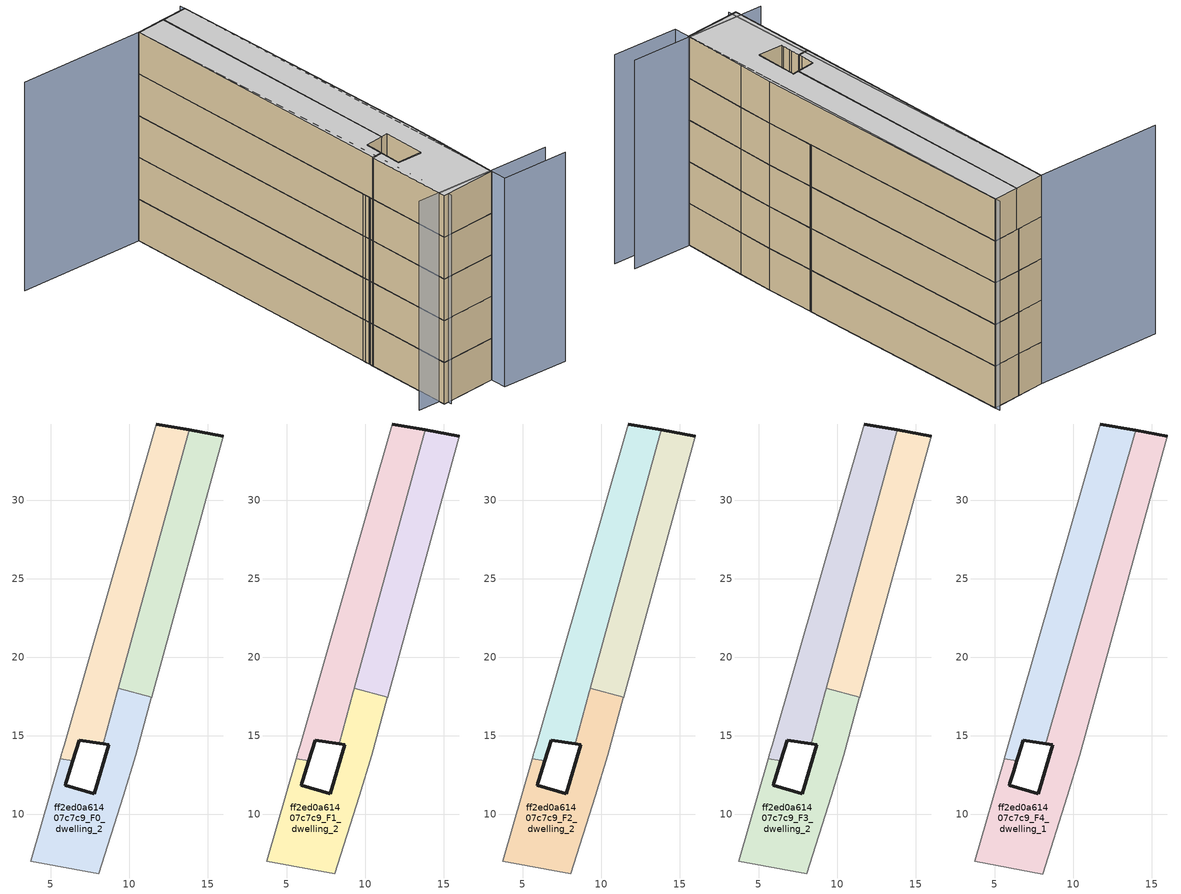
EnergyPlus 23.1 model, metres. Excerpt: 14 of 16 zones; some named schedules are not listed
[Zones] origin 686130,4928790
ff2ed0a61407c7c9_F0_dwelling_0
 floor ground (EU_floor_Construction): 8.34,14.48 13.83,34.49 11.74,34.87 5.85,14.39 5.8,14.2 5.71,13.89 5.68,13.8 5.67,13.76 5.6,13.51 6.42,13.4 6.82,14.7 z0
 wall outside (EU_wall_Construction): 11.74,34.87 13.83,34.49 / 8.34,14.48 6.82,14.7 6.42,13.4 z0:3
 wall adiabatic (EU_wall_Construction): 5.6,13.51 5.67,13.76 5.68,13.8 5.71,13.89 5.8,14.2 5.85,14.39 11.74,34.87 z0:3
 wall to ff2ed0a61407c7c9_F0_dwelling_2 (EU_wall_Construction): 6.42,13.4 5.6,13.51 / 9.32,18.03 9.3,17.99 9.25,17.79 8.34,14.48 z0:3
 wall to ff2ed0a61407c7c9_F0_dwelling_1 (EU_wall_Construction): 13.83,34.49 9.32,18.03 z0:3
ff2ed0a61407c7c9_F0_dwelling_1
 floor ground (EU_floor_Construction): 11.44,17.45 16,34.09 13.83,34.49 9.32,18.03 z0
 wall outside (EU_wall_Construction): 13.83,34.49 16,34.09 z0:3
 wall adiabatic (EU_wall_Construction): 16,34.09 11.44,17.45 z0:3
 wall to ff2ed0a61407c7c9_F0_dwelling_2 (EU_wall_Construction): 11.44,17.45 9.32,18.03 z0:3
ff2ed0a61407c7c9_F0_dwelling_2
 floor ground (EU_floor_Construction): 8.05,6.18 9.61,11.12 10.42,13.75 11.42,17.4 11.44,17.45 9.32,18.03 9.3,17.99 9.25,17.79 8.34,14.48 8.7,14.43 7.78,11.29 5.93,11.82 5.97,11.96 6.03,12.14 6.42,13.4 5.6,13.51 3.73,7 z0
 wall outside (EU_wall_Construction): 6.42,13.4 6.03,12.14 5.97,11.96 5.93,11.82 7.78,11.29 8.7,14.43 8.34,14.48 z0:3
 wall adiabatic (EU_wall_Construction): 11.44,17.45 11.42,17.4 10.42,13.75 9.61,11.12 8.05,6.18 3.73,7 5.6,13.51 z0:3
ff2ed0a61407c7c9_F1_dwelling_0
 floor to ff2ed0a61407c7c9_F0_dwelling_0 (EU_floor_Construction): 8.34,14.48 13.83,34.49 11.74,34.87 5.85,14.39 5.8,14.2 5.71,13.89 5.68,13.8 5.67,13.76 5.6,13.51 6.42,13.4 6.82,14.7 z3
 wall outside (EU_wall_Construction): 11.74,34.87 13.83,34.49 / 8.34,14.48 6.82,14.7 6.42,13.4 z3:6
 wall adiabatic (EU_wall_Construction): 5.6,13.51 5.67,13.76 5.68,13.8 5.71,13.89 5.8,14.2 5.85,14.39 11.74,34.87 z3:6
 wall to ff2ed0a61407c7c9_F1_dwelling_2 (EU_wall_Construction): 6.42,13.4 5.6,13.51 / 9.32,18.03 9.3,17.99 9.25,17.79 8.34,14.48 z3:6
 wall to ff2ed0a61407c7c9_F1_dwelling_1 (EU_wall_Construction): 13.83,34.49 9.32,18.03 z3:6
ff2ed0a61407c7c9_F1_dwelling_1
 floor to ff2ed0a61407c7c9_F0_dwelling_1 (EU_floor_Construction): 11.44,17.45 16,34.09 13.83,34.49 9.32,18.03 z3
 wall outside (EU_wall_Construction): 13.83,34.49 16,34.09 z3:6
 wall adiabatic (EU_wall_Construction): 16,34.09 11.44,17.45 z3:6
 wall to ff2ed0a61407c7c9_F1_dwelling_2 (EU_wall_Construction): 11.44,17.45 9.32,18.03 z3:6
ff2ed0a61407c7c9_F1_dwelling_2
 floor to ff2ed0a61407c7c9_F0_dwelling_2 (EU_floor_Construction): 8.05,6.18 9.61,11.12 10.42,13.75 11.42,17.4 11.44,17.45 9.32,18.03 9.3,17.99 9.25,17.79 8.34,14.48 8.7,14.43 7.78,11.29 5.93,11.82 5.97,11.96 6.03,12.14 6.42,13.4 5.6,13.51 3.73,7 z3
 wall outside (EU_wall_Construction): 6.42,13.4 6.03,12.14 5.97,11.96 5.93,11.82 7.78,11.29 8.7,14.43 8.34,14.48 z3:6
 wall adiabatic (EU_wall_Construction): 11.44,17.45 11.42,17.4 10.42,13.75 9.61,11.12 8.05,6.18 3.73,7 5.6,13.51 z3:6
ff2ed0a61407c7c9_F2_dwelling_0
 floor to ff2ed0a61407c7c9_F1_dwelling_0 (EU_floor_Construction): 8.34,14.48 13.83,34.49 11.74,34.87 5.85,14.39 5.8,14.2 5.71,13.89 5.68,13.8 5.67,13.76 5.6,13.51 6.42,13.4 6.82,14.7 z6
 wall outside (EU_wall_Construction): 11.74,34.87 13.83,34.49 / 8.34,14.48 6.82,14.7 6.42,13.4 z6:9
 wall adiabatic (EU_wall_Construction): 5.6,13.51 5.67,13.76 5.68,13.8 5.71,13.89 5.8,14.2 5.85,14.39 11.74,34.87 z6:9
 wall to ff2ed0a61407c7c9_F2_dwelling_2 (EU_wall_Construction): 6.42,13.4 5.6,13.51 / 9.32,18.03 9.3,17.99 9.25,17.79 8.34,14.48 z6:9
 wall to ff2ed0a61407c7c9_F2_dwelling_1 (EU_wall_Construction): 13.83,34.49 9.32,18.03 z6:9
ff2ed0a61407c7c9_F2_dwelling_1
 floor to ff2ed0a61407c7c9_F1_dwelling_1 (EU_floor_Construction): 11.44,17.45 16,34.09 13.83,34.49 9.32,18.03 z6
 wall outside (EU_wall_Construction): 13.83,34.49 16,34.09 z6:9
 wall adiabatic (EU_wall_Construction): 16,34.09 11.44,17.45 z6:9
 wall to ff2ed0a61407c7c9_F2_dwelling_2 (EU_wall_Construction): 11.44,17.45 9.32,18.03 z6:9
ff2ed0a61407c7c9_F2_dwelling_2
 floor to ff2ed0a61407c7c9_F1_dwelling_2 (EU_floor_Construction): 8.05,6.18 9.61,11.12 10.42,13.75 11.42,17.4 11.44,17.45 9.32,18.03 9.3,17.99 9.25,17.79 8.34,14.48 8.7,14.43 7.78,11.29 5.93,11.82 5.97,11.96 6.03,12.14 6.42,13.4 5.6,13.51 3.73,7 z6
 wall outside (EU_wall_Construction): 6.42,13.4 6.03,12.14 5.97,11.96 5.93,11.82 7.78,11.29 8.7,14.43 8.34,14.48 z6:9
 wall adiabatic (EU_wall_Construction): 11.44,17.45 11.42,17.4 10.42,13.75 9.61,11.12 8.05,6.18 3.73,7 5.6,13.51 z6:9
ff2ed0a61407c7c9_F3_dwelling_0
 floor to ff2ed0a61407c7c9_F2_dwelling_0 (EU_floor_Construction): 8.34,14.48 13.83,34.49 11.74,34.87 5.85,14.39 5.8,14.2 5.71,13.89 5.68,13.8 5.67,13.76 5.6,13.51 6.42,13.4 6.82,14.7 z9
 wall outside (EU_wall_Construction): 11.74,34.87 13.83,34.49 / 8.34,14.48 6.82,14.7 6.42,13.4 z9:12
 wall adiabatic (EU_wall_Construction): 5.6,13.51 5.67,13.76 5.68,13.8 5.71,13.89 5.8,14.2 5.85,14.39 11.74,34.87 z9:12
 wall to ff2ed0a61407c7c9_F3_dwelling_2 (EU_wall_Construction): 6.42,13.4 5.6,13.51 / 9.32,18.03 9.3,17.99 9.25,17.79 8.34,14.48 z9:12
 wall to ff2ed0a61407c7c9_F3_dwelling_1 (EU_wall_Construction): 13.83,34.49 9.32,18.03 z9:12
ff2ed0a61407c7c9_F3_dwelling_1
 floor to ff2ed0a61407c7c9_F2_dwelling_1 (EU_floor_Construction): 11.44,17.45 16,34.09 13.83,34.49 9.32,18.03 z9
 wall outside (EU_wall_Construction): 13.83,34.49 16,34.09 z9:12
 wall adiabatic (EU_wall_Construction): 16,34.09 11.44,17.45 z9:12
 wall to ff2ed0a61407c7c9_F3_dwelling_2 (EU_wall_Construction): 11.44,17.45 9.32,18.03 z9:12
ff2ed0a61407c7c9_F3_dwelling_2
 floor to ff2ed0a61407c7c9_F2_dwelling_2 (EU_floor_Construction): 8.05,6.18 9.61,11.12 10.42,13.75 11.42,17.4 11.44,17.45 9.32,18.03 9.3,17.99 9.25,17.79 8.34,14.48 8.7,14.43 7.78,11.29 5.93,11.82 5.97,11.96 6.03,12.14 6.42,13.4 5.6,13.51 3.73,7 z9
 wall outside (EU_wall_Construction): 6.42,13.4 6.03,12.14 5.97,11.96 5.93,11.82 7.78,11.29 8.7,14.43 8.34,14.48 z9:12
 wall adiabatic (EU_wall_Construction): 11.44,17.45 11.42,17.4 10.42,13.75 9.61,11.12 8.05,6.18 3.73,7 5.6,13.51 z9:12
ff2ed0a61407c7c9_F4_dwelling_0
 floor to ff2ed0a61407c7c9_F3_dwelling_0 (EU_floor_Construction): 8.25,14.5 10.25,21.42 13.83,34.48 11.74,34.86 5.8,14.22 5.8,14.2 5.6,13.51 5.89,13.47 6.42,13.4 6.82,14.7 z12
 floor to ff2ed0a61407c7c9_F3_dwelling_1 (EU_floor_Construction): 10.25,21.43 13.99,34.46 13.83,34.48 z12
 wall outside (EU_wall_Construction): 11.74,34.86 13.99,34.46 / 8.25,14.5 6.82,14.7 6.51,13.68 6.42,13.39 z12:15
 wall adiabatic (EU_wall_Construction): 5.6,13.51 11.74,34.86 z12:15
 wall to ff2ed0a61407c7c9_F4_dwelling_1 (EU_wall_Construction): 13.99,34.46 8.25,14.5 / 6.42,13.39 5.6,13.51 z12:15
 ceiling to ff2ed0a61407c7c9_F5_dwelling_0 (EU_floor_Construction): 13.99,34.46 8.25,14.5 6.82,14.7 6.51,13.68 6.42,13.39 5.6,13.51 11.74,34.86 z15
ff2ed0a61407c7c9_F4_dwelling_1
 floor to ff2ed0a61407c7c9_F3_dwelling_1 (EU_floor_Construction): 11.44,17.45 16,34.09 13.99,34.46 10.25,21.43 9.32,18.03 z12
 floor to ff2ed0a61407c7c9_F3_dwelling_2 (EU_floor_Construction): 8.05,6.18 9.61,11.12 10.42,13.75 11.42,17.4 11.44,17.45 9.32,18.03 9.3,17.99 9.25,17.79 8.34,14.48 8.7,14.43 7.78,11.29 5.93,11.82 5.97,11.96 6.03,12.15 6.42,13.4 5.89,13.47 5.6,13.51 3.73,7 z12
 floor to ff2ed0a61407c7c9_F3_dwelling_0 (EU_floor_Construction): 8.34,14.48 9.25,17.79 9.3,17.99 9.31,18.02 10.25,21.42 8.25,14.5 z12
 wall outside (EU_wall_Construction): 6.42,13.39 6.21,12.71 6.15,12.54 5.97,11.96 5.93,11.82 7.78,11.29 8.7,14.43 8.25,14.5 / 13.99,34.46 16,34.09 z12:15
 wall adiabatic (EU_wall_Construction): 16,34.09 10.42,13.75 9.61,11.12 8.05,6.18 3.73,7 5.59,13.5 5.6,13.51 z12:15
 ceiling to ff2ed0a61407c7c9_F5_dwelling_1 (EU_floor_Construction): 16,34.09 10.42,13.75 9.61,11.12 8.05,6.18 3.73,7 5.59,13.5 5.6,13.51 6.42,13.39 6.21,12.71 6.15,12.54 5.97,11.96 5.93,11.82 7.78,11.29 8.7,14.43 8.25,14.5 13.99,34.46 z15
shading: 2.24,7.94 12.55,5.02 / 12.64,3.58 7.71,4.97 / 7.71,4.97 16.07,34.48 / 2.33,37.43 11.74,34.86 / 11.74,34.86 4.04,6.65 z0:15
[Building]
EU S2 Campaign: North Axis=0; Terrain=City; Solar Distribution=FullExterior
[Site:Location]
Bologna: Latitude=44.5; Longitude=11.25; Time Zone=1; Elevation=37
[SizingPeriod:WeatherFileDays]
AnnualSizingPeriod: Begin Month=1; Begin Day of Month=1; End Month=12; End Day of Month=31; Day of Week for Start Day=Monday; Use Weather File Daylight Saving Period=No; Use Weather File Rain and Snow Indicators=No
[MATERIAL]
EU_InternalMass_Material: Roughness=MediumRough; Thickness=0.1; Conductivity=1; Density=1800; Specific Heat=900; Thermal Absorptance=0.9; Solar Absorptance=0.7; Visible Absorptance=0.7
[MATERIAL:NOMASS] Roughness=MediumRough; Thermal Absorptance=0.9; Solar Absorptance=0.7; Visible Absorptance=0.7
Name | Thermal Resistance
EU_wall_NoMass | 0.905828
EU_floor_NoMass | 0.67114
[CONSTRUCTION]
EU_wall_Construction: EU_wall_NoMass
EU_floor_Construction: EU_floor_NoMass
EU_InternalMass_Construction: EU_InternalMass_Material
[ZONE] Type=1; Multiplier=1; Ceiling Height=autocalculate; Floor Area=autocalculate; Part of Total Floor Area=Yes
Name | Volume
ff2ed0a61407c7c9_F0_dwelling_0; ff2ed0a61407c7c9_F1_dwelling_0; ff2ed0a61407c7c9_F2_dwelling_0; ff2ed0a61407c7c9_F3_dwelling_0 | 143.391
ff2ed0a61407c7c9_F4_dwelling_0 | 145.771
ff2ed0a61407c7c9_F0_dwelling_1; ff2ed0a61407c7c9_F1_dwelling_1; ff2ed0a61407c7c9_F2_dwelling_1; ff2ed0a61407c7c9_F3_dwelling_1 | 113.161
ff2ed0a61407c7c9_F4_dwelling_1 | 223.762
ff2ed0a61407c7c9_F0_dwelling_2; ff2ed0a61407c7c9_F1_dwelling_2; ff2ed0a61407c7c9_F2_dwelling_2; ff2ed0a61407c7c9_F3_dwelling_2 | 112.98
[INTERNALMASS] Construction=EU_InternalMass_Construction
Name | Zone or ZoneList | Surface Area
ff2ed0a61407c7c9_F0_dwelling_0_EU_InternalMass | ff2ed0a61407c7c9_F0_dwelling_0 | 47.7937
ff2ed0a61407c7c9_F0_dwelling_1_EU_InternalMass | ff2ed0a61407c7c9_F0_dwelling_1 | 37.7293
ff2ed0a61407c7c9_F0_dwelling_2_EU_InternalMass | ff2ed0a61407c7c9_F0_dwelling_2 | 37.6592
ff2ed0a61407c7c9_F1_dwelling_0_EU_InternalMass | ff2ed0a61407c7c9_F1_dwelling_0 | 47.7937
ff2ed0a61407c7c9_F1_dwelling_1_EU_InternalMass | ff2ed0a61407c7c9_F1_dwelling_1 | 37.7293
ff2ed0a61407c7c9_F1_dwelling_2_EU_InternalMass | ff2ed0a61407c7c9_F1_dwelling_2 | 37.6592
ff2ed0a61407c7c9_F2_dwelling_0_EU_InternalMass | ff2ed0a61407c7c9_F2_dwelling_0 | 47.7937
ff2ed0a61407c7c9_F2_dwelling_1_EU_InternalMass | ff2ed0a61407c7c9_F2_dwelling_1 | 37.7293
ff2ed0a61407c7c9_F2_dwelling_2_EU_InternalMass | ff2ed0a61407c7c9_F2_dwelling_2 | 37.6592
ff2ed0a61407c7c9_F3_dwelling_0_EU_InternalMass | ff2ed0a61407c7c9_F3_dwelling_0 | 47.7937
ff2ed0a61407c7c9_F3_dwelling_1_EU_InternalMass | ff2ed0a61407c7c9_F3_dwelling_1 | 37.7293
ff2ed0a61407c7c9_F3_dwelling_2_EU_InternalMass | ff2ed0a61407c7c9_F3_dwelling_2 | 37.6592
ff2ed0a61407c7c9_F4_dwelling_0_EU_InternalMass | ff2ed0a61407c7c9_F4_dwelling_0 | 48.5911
ff2ed0a61407c7c9_F4_dwelling_1_EU_InternalMass | ff2ed0a61407c7c9_F4_dwelling_1 | 74.5882
[OTHEREQUIPMENT] Fuel Type=Electricity; Design Level Calculation Method=Watts/Area; Power per Zone Floor Area=1; Fraction Latent=0; Fraction Radiant=0; Fraction Lost=0; Carbon Dioxide Generation Rate=0; EndUse Subcategory=EU_Step8_InternalGains
Name | Zone or ZoneList or Space or SpaceList | Schedule
EU_Step8_InternalGain_ff2ed0a61407c7c9_F0_dwelling_0_f000 | ff2ed0a61407c7c9_F0_dwelling_0 | EU_Step8_GainSchedule_ff2ed0a61407c7c9_F0_dwelling_0_f000
EU_Step8_InternalGain_ff2ed0a61407c7c9_F0_dwelling_1_f000 | ff2ed0a61407c7c9_F0_dwelling_1 | EU_Step8_GainSchedule_ff2ed0a61407c7c9_F0_dwelling_1_f000
EU_Step8_InternalGain_ff2ed0a61407c7c9_F0_dwelling_2_f000 | ff2ed0a61407c7c9_F0_dwelling_2 | EU_Step8_GainSchedule_ff2ed0a61407c7c9_F0_dwelling_2_f000
EU_Step8_InternalGain_ff2ed0a61407c7c9_F1_dwelling_0_f000 | ff2ed0a61407c7c9_F1_dwelling_0 | EU_Step8_GainSchedule_ff2ed0a61407c7c9_F1_dwelling_0_f000
EU_Step8_InternalGain_ff2ed0a61407c7c9_F1_dwelling_1_f000 | ff2ed0a61407c7c9_F1_dwelling_1 | EU_Step8_GainSchedule_ff2ed0a61407c7c9_F1_dwelling_1_f000
EU_Step8_InternalGain_ff2ed0a61407c7c9_F1_dwelling_2_f000 | ff2ed0a61407c7c9_F1_dwelling_2 | EU_Step8_GainSchedule_ff2ed0a61407c7c9_F1_dwelling_2_f000
EU_Step8_InternalGain_ff2ed0a61407c7c9_F2_dwelling_0_f000 | ff2ed0a61407c7c9_F2_dwelling_0 | EU_Step8_GainSchedule_ff2ed0a61407c7c9_F2_dwelling_0_f000
EU_Step8_InternalGain_ff2ed0a61407c7c9_F2_dwelling_1_f000 | ff2ed0a61407c7c9_F2_dwelling_1 | EU_Step8_GainSchedule_ff2ed0a61407c7c9_F2_dwelling_1_f000
EU_Step8_InternalGain_ff2ed0a61407c7c9_F2_dwelling_2_f000 | ff2ed0a61407c7c9_F2_dwelling_2 | EU_Step8_GainSchedule_ff2ed0a61407c7c9_F2_dwelling_2_f000
EU_Step8_InternalGain_ff2ed0a61407c7c9_F3_dwelling_0_f000 | ff2ed0a61407c7c9_F3_dwelling_0 | EU_Step8_GainSchedule_ff2ed0a61407c7c9_F3_dwelling_0_f000
EU_Step8_InternalGain_ff2ed0a61407c7c9_F3_dwelling_1_f000 | ff2ed0a61407c7c9_F3_dwelling_1 | EU_Step8_GainSchedule_ff2ed0a61407c7c9_F3_dwelling_1_f000
EU_Step8_InternalGain_ff2ed0a61407c7c9_F3_dwelling_2_f000 | ff2ed0a61407c7c9_F3_dwelling_2 | EU_Step8_GainSchedule_ff2ed0a61407c7c9_F3_dwelling_2_f000
EU_Step8_InternalGain_ff2ed0a61407c7c9_F4_dwelling_0_f000 | ff2ed0a61407c7c9_F4_dwelling_0 | EU_Step8_GainSchedule_ff2ed0a61407c7c9_F4_dwelling_0_f000
EU_Step8_InternalGain_ff2ed0a61407c7c9_F4_dwelling_1_f000 | ff2ed0a61407c7c9_F4_dwelling_1 | EU_Step8_GainSchedule_ff2ed0a61407c7c9_F4_dwelling_1_f000
[ZONEVENTILATION:DESIGNFLOWRATE] Schedule=EU_AlwaysOn; Design Flow Rate Calculation Method=AirChanges/Hour; Air Changes per Hour=0.73129; Ventilation Type=Natural; Fan Pressure Rise=0; Fan Total Efficiency=1; Constant Term Coefficient=1; Temperature Term Coefficient=0; Velocity Term Coefficient=0; Velocity Squared Term Coefficient=0; Minimum Indoor Temperature=-100; Maximum Indoor Temperature=100; Delta Temperature=-100; Minimum Outdoor Temperature=-100; Maximum Outdoor Temperature=100; Maximum Wind Speed=40
Name | Zone or ZoneList or Space or SpaceList
EU_ConstantAir_ff2ed0a61407c7c9_F0_dwelling_0 | ff2ed0a61407c7c9_F0_dwelling_0
EU_ConstantAir_ff2ed0a61407c7c9_F0_dwelling_1 | ff2ed0a61407c7c9_F0_dwelling_1
EU_ConstantAir_ff2ed0a61407c7c9_F0_dwelling_2 | ff2ed0a61407c7c9_F0_dwelling_2
EU_ConstantAir_ff2ed0a61407c7c9_F1_dwelling_0 | ff2ed0a61407c7c9_F1_dwelling_0
EU_ConstantAir_ff2ed0a61407c7c9_F1_dwelling_1 | ff2ed0a61407c7c9_F1_dwelling_1
EU_ConstantAir_ff2ed0a61407c7c9_F1_dwelling_2 | ff2ed0a61407c7c9_F1_dwelling_2
EU_ConstantAir_ff2ed0a61407c7c9_F2_dwelling_0 | ff2ed0a61407c7c9_F2_dwelling_0
EU_ConstantAir_ff2ed0a61407c7c9_F2_dwelling_1 | ff2ed0a61407c7c9_F2_dwelling_1
EU_ConstantAir_ff2ed0a61407c7c9_F2_dwelling_2 | ff2ed0a61407c7c9_F2_dwelling_2
EU_ConstantAir_ff2ed0a61407c7c9_F3_dwelling_0 | ff2ed0a61407c7c9_F3_dwelling_0
EU_ConstantAir_ff2ed0a61407c7c9_F3_dwelling_1 | ff2ed0a61407c7c9_F3_dwelling_1
EU_ConstantAir_ff2ed0a61407c7c9_F3_dwelling_2 | ff2ed0a61407c7c9_F3_dwelling_2
EU_ConstantAir_ff2ed0a61407c7c9_F4_dwelling_0 | ff2ed0a61407c7c9_F4_dwelling_0
EU_ConstantAir_ff2ed0a61407c7c9_F4_dwelling_1 | ff2ed0a61407c7c9_F4_dwelling_1
[HVACTEMPLATE:THERMOSTAT] Constant Heating Setpoint=20; Constant Cooling Setpoint=50
EU_HeatOnly_ff2ed0a61407c7c9_F0_dwelling_0; EU_HeatOnly_ff2ed0a61407c7c9_F0_dwelling_1; EU_HeatOnly_ff2ed0a61407c7c9_F0_dwelling_2; EU_HeatOnly_ff2ed0a61407c7c9_F1_dwelling_0; EU_HeatOnly_ff2ed0a61407c7c9_F1_dwelling_1; EU_HeatOnly_ff2ed0a61407c7c9_F1_dwelling_2; EU_HeatOnly_ff2ed0a61407c7c9_F2_dwelling_0; EU_HeatOnly_ff2ed0a61407c7c9_F2_dwelling_1; EU_HeatOnly_ff2ed0a61407c7c9_F2_dwelling_2; EU_HeatOnly_ff2ed0a61407c7c9_F3_dwelling_0; EU_HeatOnly_ff2ed0a61407c7c9_F3_dwelling_1; EU_HeatOnly_ff2ed0a61407c7c9_F3_dwelling_2; EU_HeatOnly_ff2ed0a61407c7c9_F4_dwelling_0; EU_HeatOnly_ff2ed0a61407c7c9_F4_dwelling_1; EU_HeatOnly_ff2ed0a61407c7c9_F5_dwelling_0; EU_HeatOnly_ff2ed0a61407c7c9_F5_dwelling_1
[HVACTEMPLATE:ZONE:IDEALLOADSAIRSYSTEM] System Availability Schedule=EU_AlwaysOn; Maximum Heating Supply Air Temperature=50; Minimum Cooling Supply Air Temperature=13; Maximum Heating Supply Air Humidity Ratio=0.0156; Minimum Cooling Supply Air Humidity Ratio=0.0077; Heating Limit=NoLimit; Cooling Limit=NoLimit; Heating Availability Schedule=EU_AlwaysOn; Cooling Availability Schedule=EU_CoolingOff; Dehumidification Control Type=ConstantSensibleHeatRatio; Cooling Sensible Heat Ratio=0.7; Dehumidification Setpoint=60; Humidification Control Type=None; Humidification Setpoint=30; Outdoor Air Method=None; Outdoor Air Flow Rate per Person=0.00944; Outdoor Air Flow Rate per Zone Floor Area=0; Outdoor Air Flow Rate per Zone=0; Demand Controlled Ventilation Type=None; Outdoor Air Economizer Type=NoEconomizer; Heat Recovery Type=None; Sensible Heat Recovery Effectiveness=0.7; Latent Heat Recovery Effectiveness=0.65
Name | Template Thermostat
ff2ed0a61407c7c9_F0_dwelling_0 | EU_HeatOnly_ff2ed0a61407c7c9_F0_dwelling_0
ff2ed0a61407c7c9_F0_dwelling_1 | EU_HeatOnly_ff2ed0a61407c7c9_F0_dwelling_1
ff2ed0a61407c7c9_F0_dwelling_2 | EU_HeatOnly_ff2ed0a61407c7c9_F0_dwelling_2
ff2ed0a61407c7c9_F1_dwelling_0 | EU_HeatOnly_ff2ed0a61407c7c9_F1_dwelling_0
ff2ed0a61407c7c9_F1_dwelling_1 | EU_HeatOnly_ff2ed0a61407c7c9_F1_dwelling_1
ff2ed0a61407c7c9_F1_dwelling_2 | EU_HeatOnly_ff2ed0a61407c7c9_F1_dwelling_2
ff2ed0a61407c7c9_F2_dwelling_0 | EU_HeatOnly_ff2ed0a61407c7c9_F2_dwelling_0
ff2ed0a61407c7c9_F2_dwelling_1 | EU_HeatOnly_ff2ed0a61407c7c9_F2_dwelling_1
ff2ed0a61407c7c9_F2_dwelling_2 | EU_HeatOnly_ff2ed0a61407c7c9_F2_dwelling_2
ff2ed0a61407c7c9_F3_dwelling_0 | EU_HeatOnly_ff2ed0a61407c7c9_F3_dwelling_0
ff2ed0a61407c7c9_F3_dwelling_1 | EU_HeatOnly_ff2ed0a61407c7c9_F3_dwelling_1
ff2ed0a61407c7c9_F3_dwelling_2 | EU_HeatOnly_ff2ed0a61407c7c9_F3_dwelling_2
ff2ed0a61407c7c9_F4_dwelling_0 | EU_HeatOnly_ff2ed0a61407c7c9_F4_dwelling_0
ff2ed0a61407c7c9_F4_dwelling_1 | EU_HeatOnly_ff2ed0a61407c7c9_F4_dwelling_1
